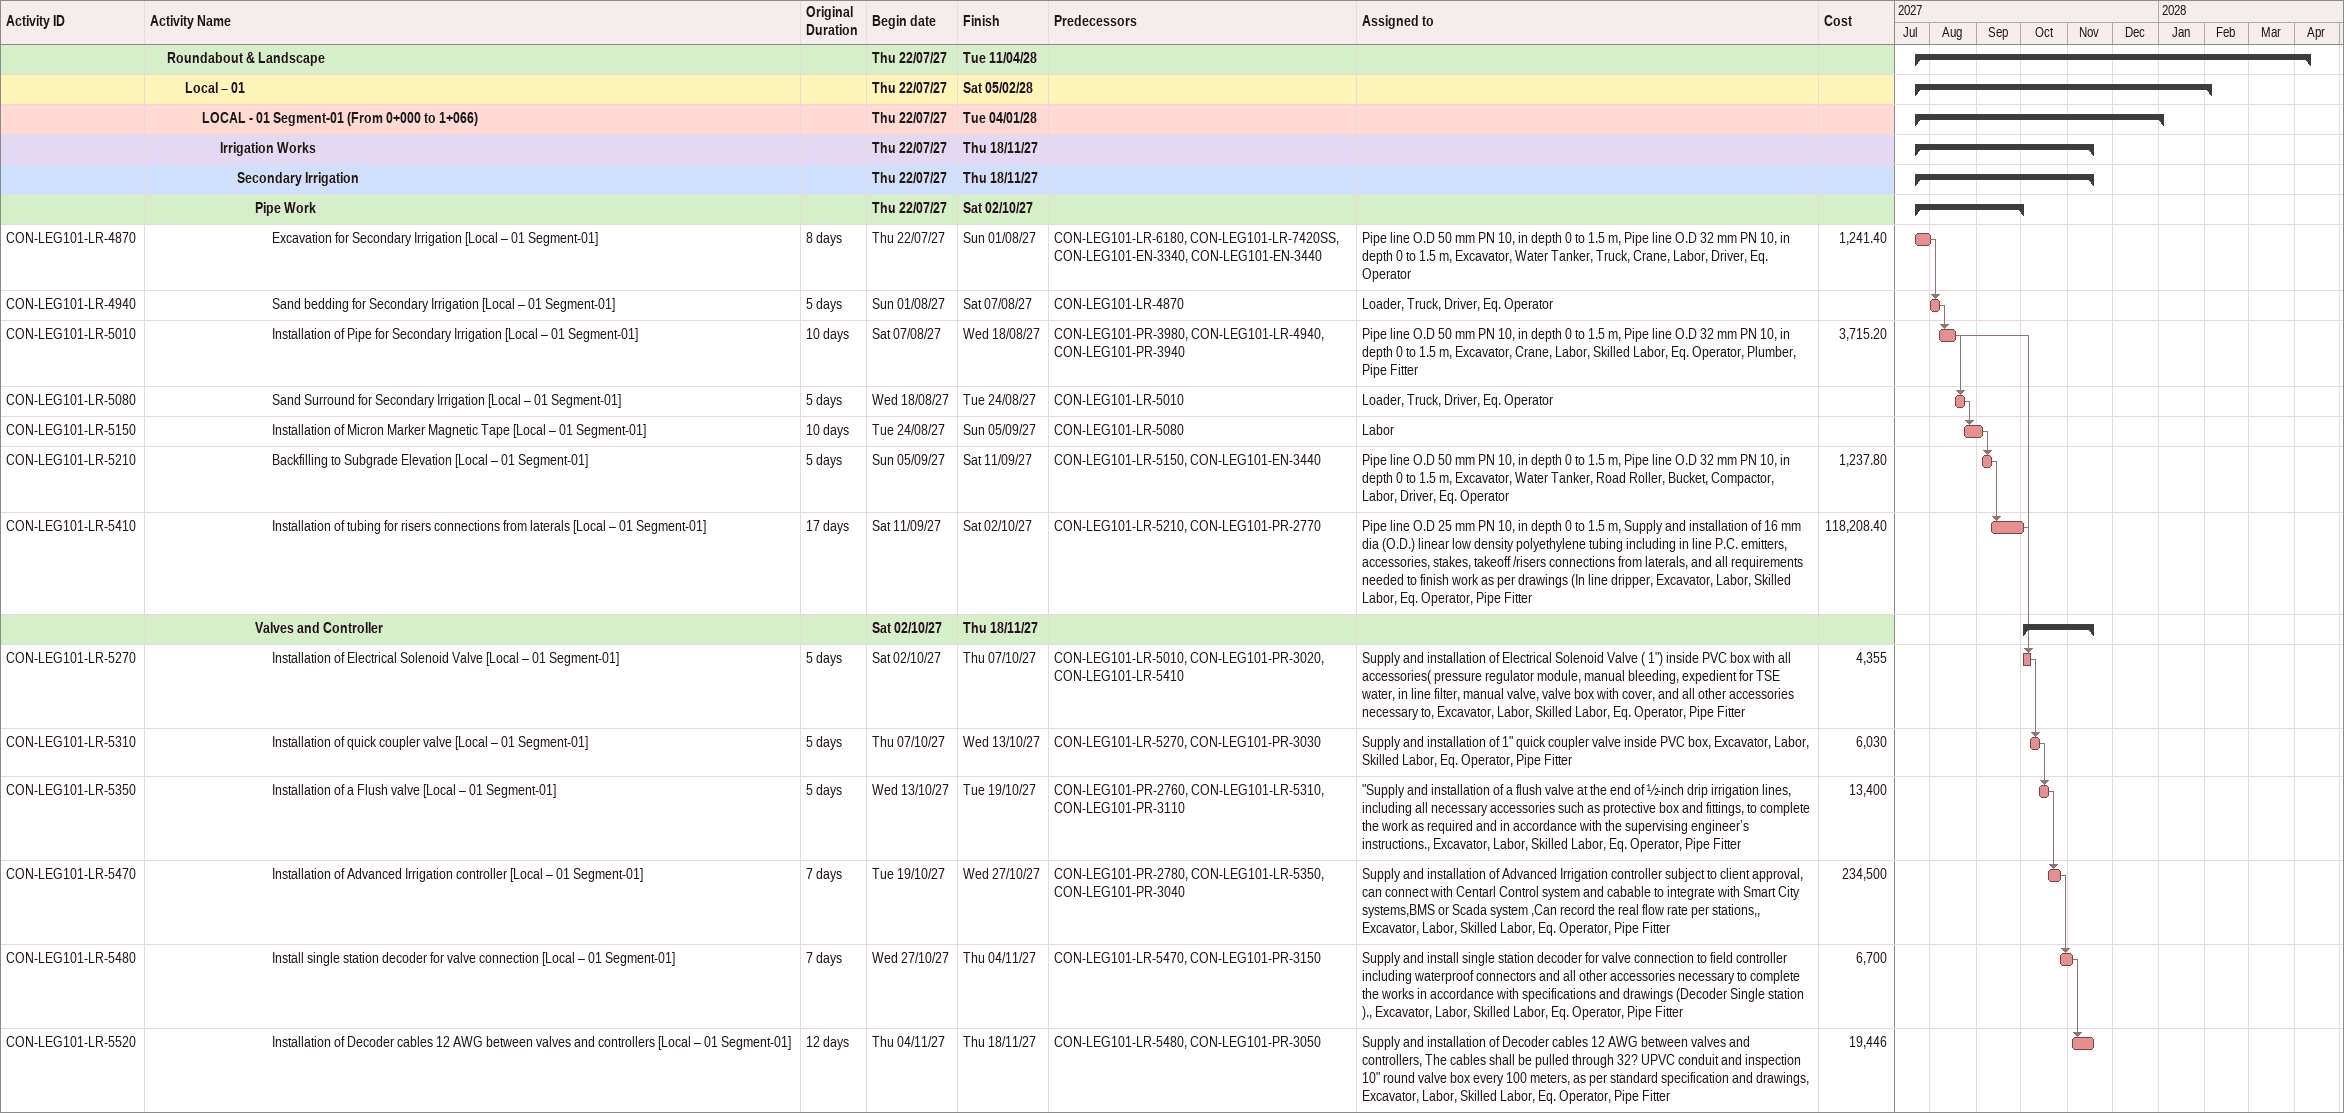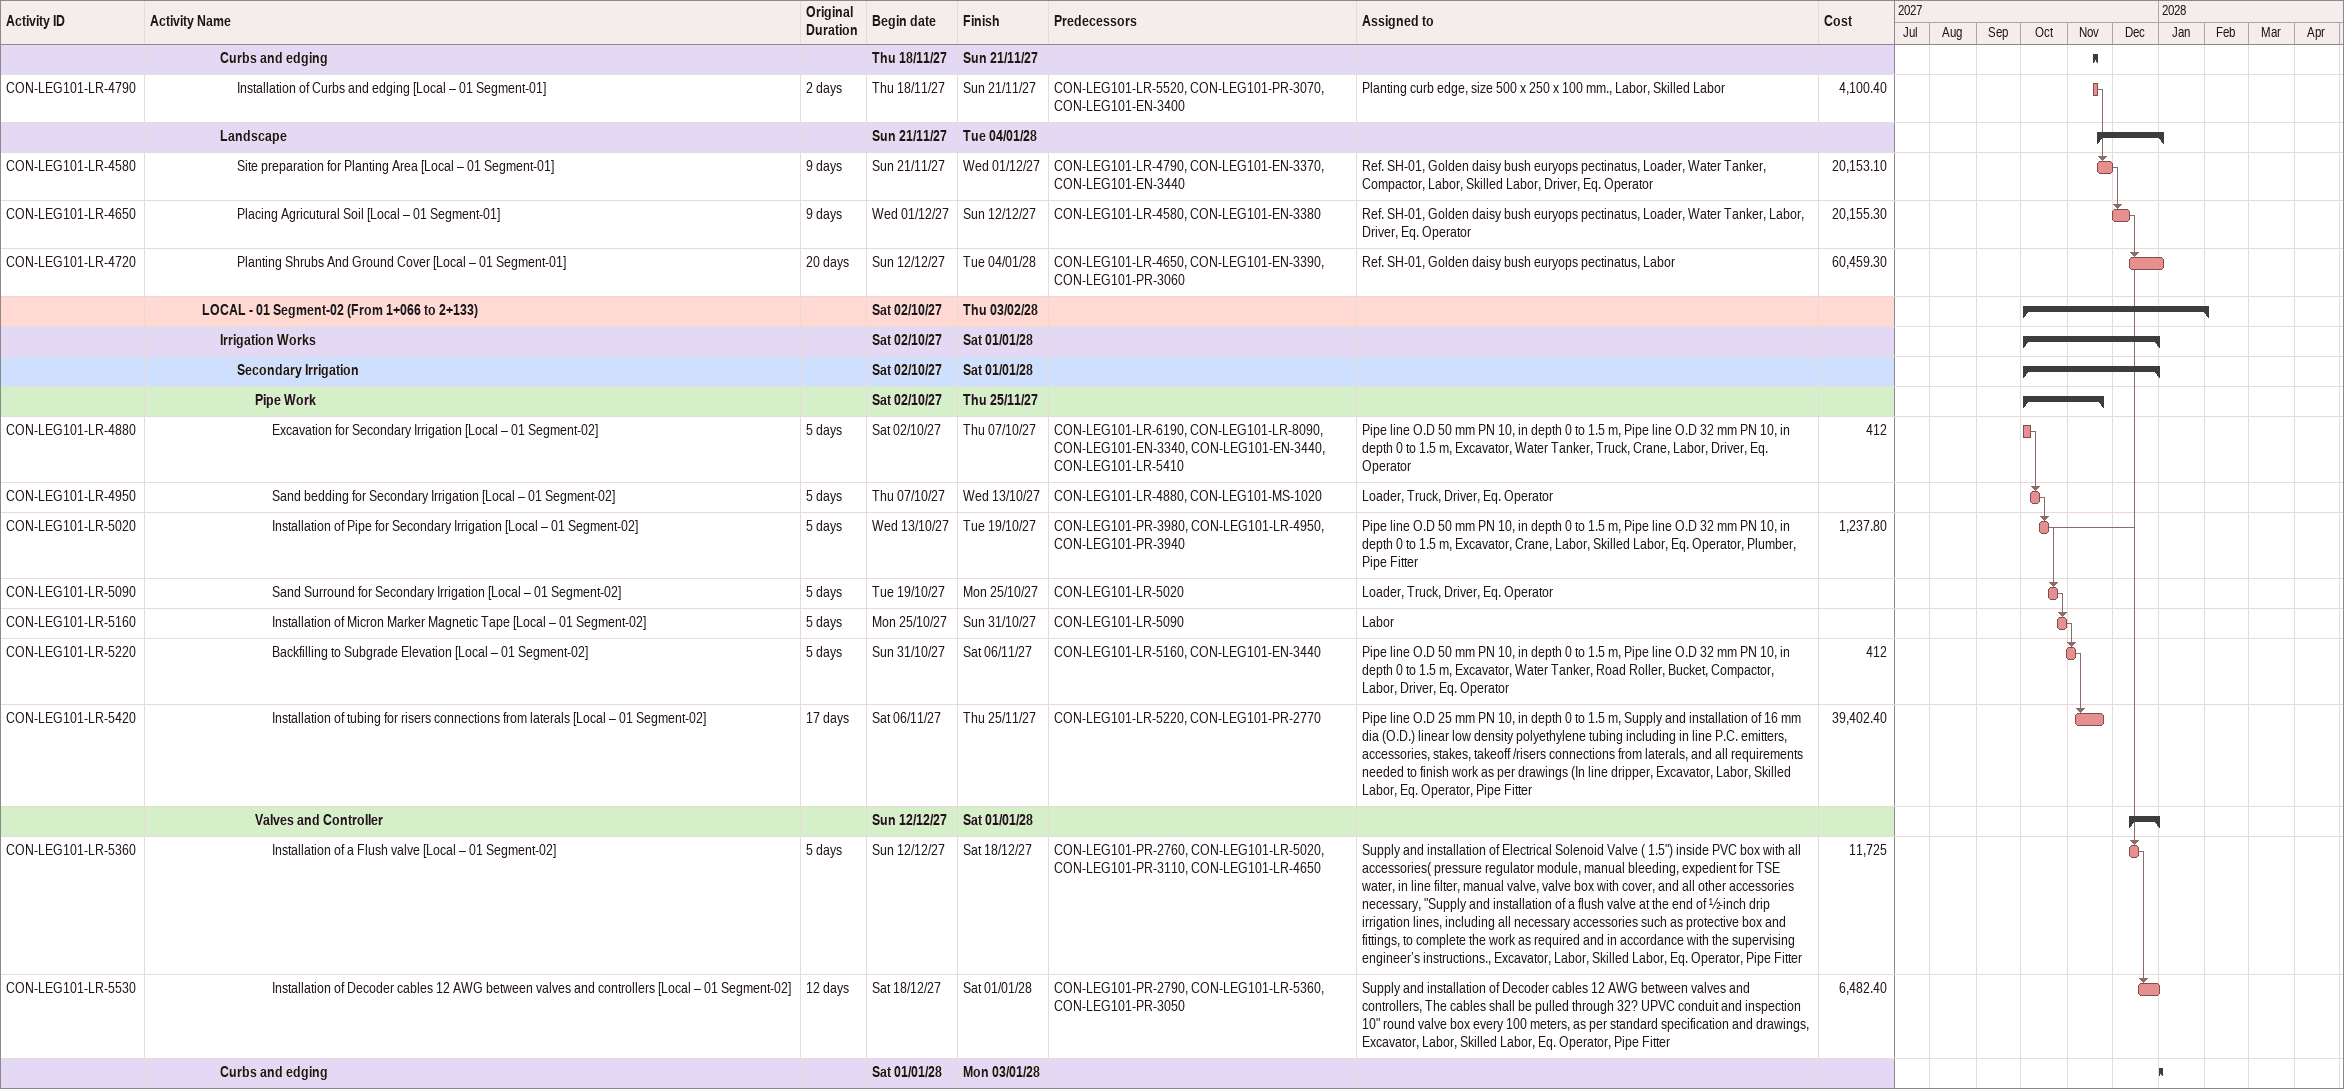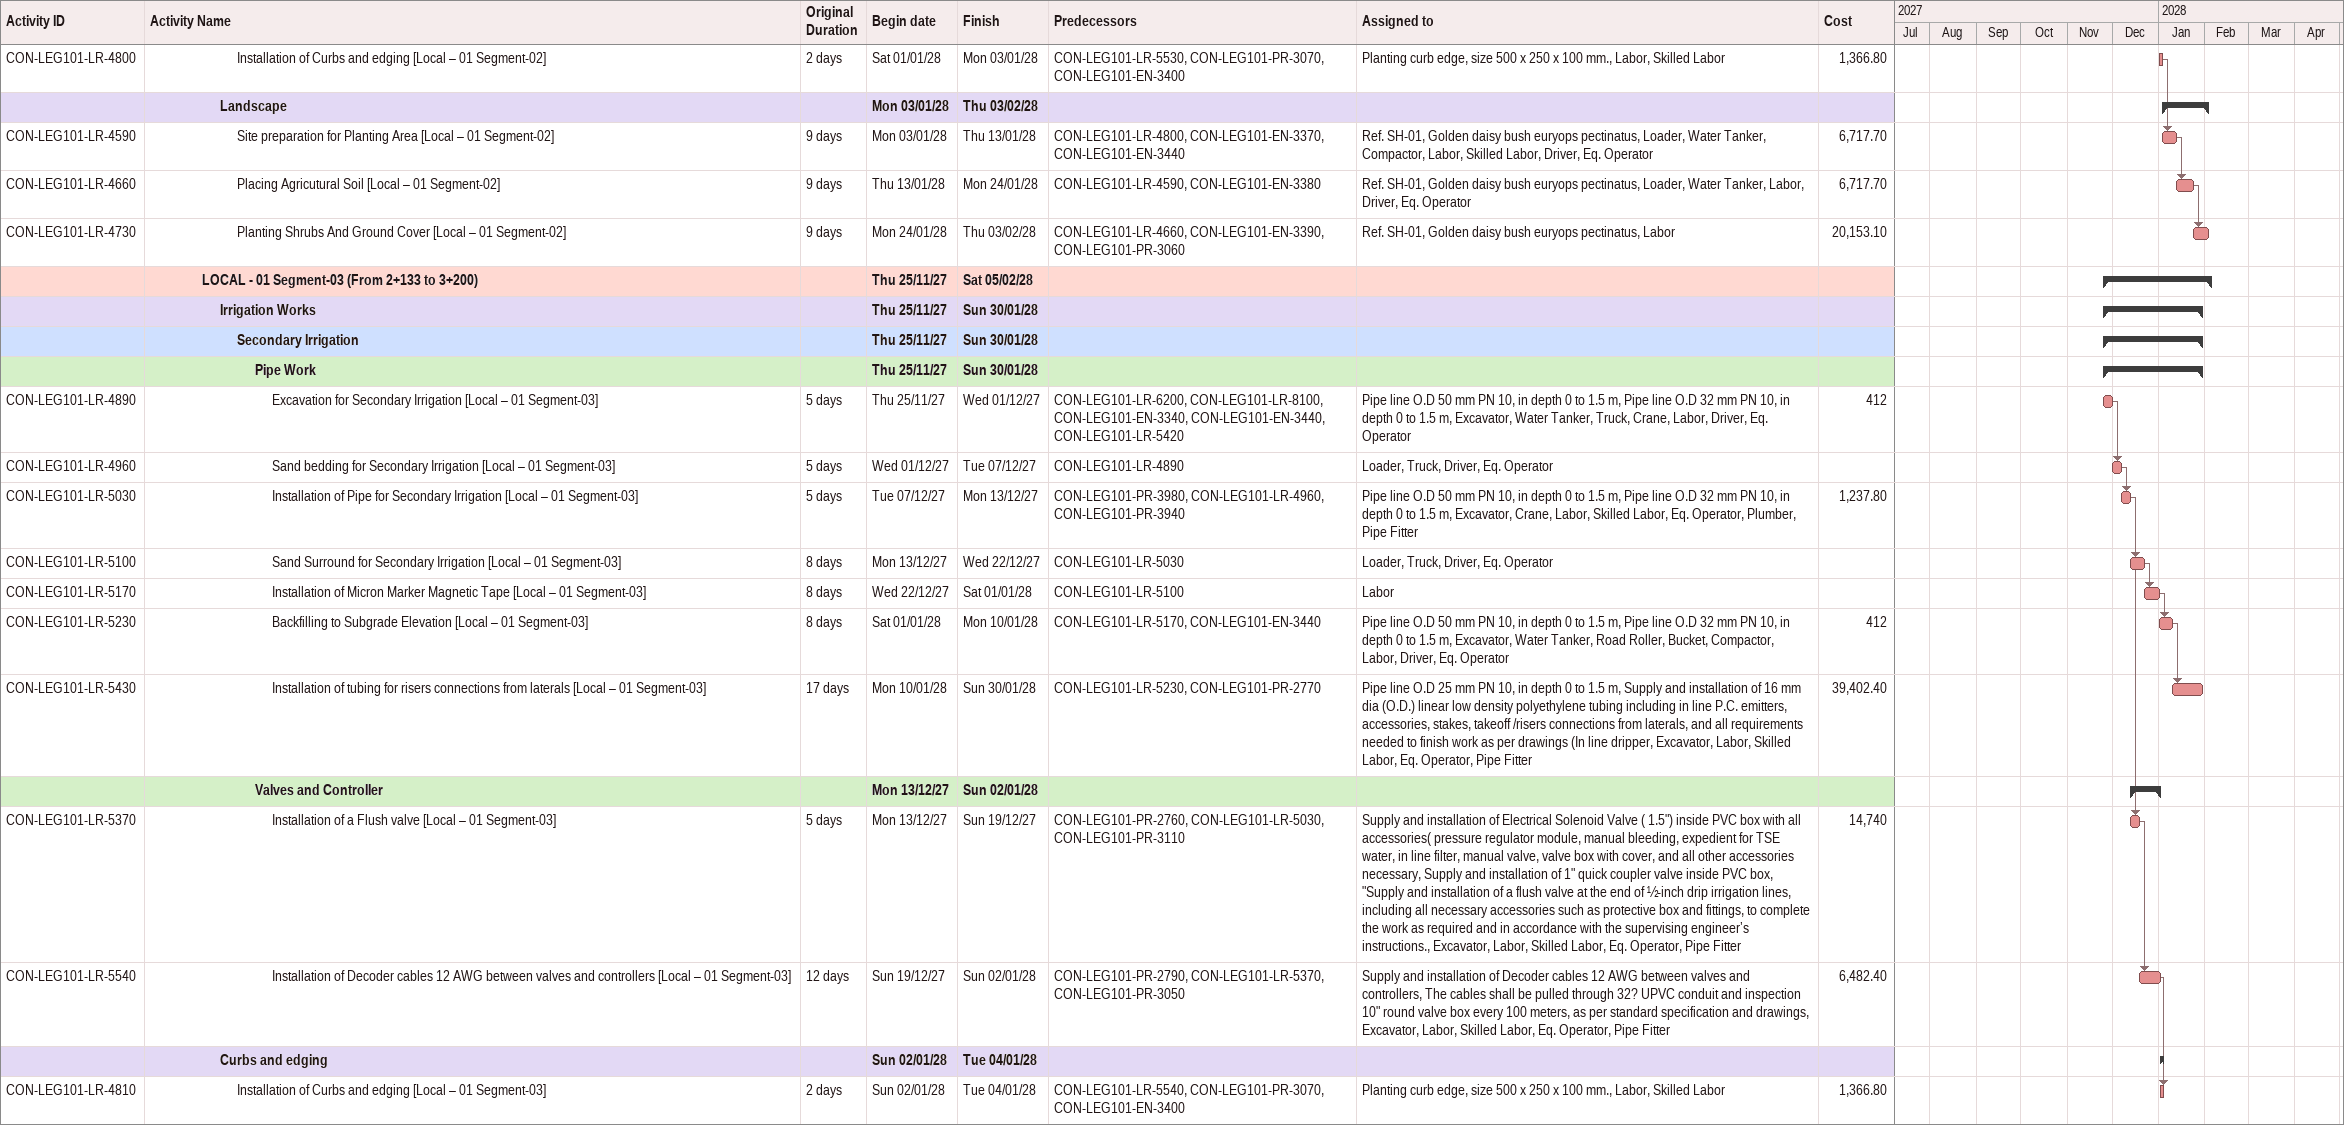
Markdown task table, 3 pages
| ID | Level | Task | Original duration | Start | Finish | Predecessors | Resources | Cost |
|---|---|---|---|---|---|---|---|---|
|  | 2 | **Roundabout & Landscape** |  | 2027-07-22 | 2028-04-11 |  |  |  |
|  | 3 | **Local – 01** |  | 2027-07-22 | 2028-02-05 |  |  |  |
|  | 4 | **LOCAL - 01 Segment-01 (From 0+000 to 1+066)** |  | 2027-07-22 | 2028-01-04 |  |  |  |
|  | 5 | **Irrigation Works** |  | 2027-07-22 | 2027-11-18 |  |  |  |
|  | 6 | **Secondary Irrigation** |  | 2027-07-22 | 2027-11-18 |  |  |  |
|  | 7 | **Pipe Work** |  | 2027-07-22 | 2027-10-02 |  |  |  |
| CON-LEG101-LR-4870 | 8 | Excavation for Secondary Irrigation [Local – 01 Segment-01] | 8d | 2027-07-22 | 2027-08-01 | CON-LEG101-LR-6180, CON-LEG101-LR-7420SS, CON-LEG101-EN-3340, CON-LEG101-EN-3440 | Pipe line O.D 50 mm PN 10, in depth 0 to 1.5 m, Pipe line O.D 32 mm PN 10, in depth 0 to 1.5 m, Excavator, Water Tanker, Truck, Crane, Labor, Driver, Eq. Operator | 1241.40 |
| CON-LEG101-LR-4940 | 8 | Sand bedding for Secondary Irrigation [Local – 01 Segment-01] | 5d | 2027-08-01 | 2027-08-07 | CON-LEG101-LR-4870 | Loader, Truck, Driver, Eq. Operator |  |
| CON-LEG101-LR-5010 | 8 | Installation of Pipe for Secondary Irrigation [Local – 01 Segment-01] | 10d | 2027-08-07 | 2027-08-18 | CON-LEG101-PR-3980, CON-LEG101-LR-4940, CON-LEG101-PR-3940 | Pipe line O.D 50 mm PN 10, in depth 0 to 1.5 m, Pipe line O.D 32 mm PN 10, in depth 0 to 1.5 m, Excavator, Crane, Labor, Skilled Labor, Eq. Operator, Plumber, Pipe Fitter | 3715.20 |
| CON-LEG101-LR-5080 | 8 | Sand Surround for Secondary Irrigation [Local – 01 Segment-01] | 5d | 2027-08-18 | 2027-08-24 | CON-LEG101-LR-5010 | Loader, Truck, Driver, Eq. Operator |  |
| CON-LEG101-LR-5150 | 8 | Installation of Micron Marker Magnetic Tape [Local – 01 Segment-01] | 10d | 2027-08-24 | 2027-09-05 | CON-LEG101-LR-5080 | Labor |  |
| CON-LEG101-LR-5210 | 8 | Backfilling to Subgrade Elevation [Local – 01 Segment-01] | 5d | 2027-09-05 | 2027-09-11 | CON-LEG101-LR-5150, CON-LEG101-EN-3440 | Pipe line O.D 50 mm PN 10, in depth 0 to 1.5 m, Pipe line O.D 32 mm PN 10, in depth 0 to 1.5 m, Excavator, Water Tanker, Road Roller, Bucket, Compactor, Labor, Driver, Eq. Operator | 1237.80 |
| CON-LEG101-LR-5410 | 8 | Installation of tubing for risers connections from laterals [Local – 01 Segment-01] | 17d | 2027-09-11 | 2027-10-02 | CON-LEG101-LR-5210, CON-LEG101-PR-2770 | Pipe line O.D 25 mm PN 10, in depth 0 to 1.5 m, Supply and installation of 16 mm dia (O.D.) linear low density polyethylene tubing including in line P.C. emitters, accessories, stakes, takeoff /risers connections from laterals, and all requirements needed to finish work as per drawings (In line dripper, Excavator, Labor, Skilled Labor, Eq. Operator, Pipe Fitter | 118208.40 |
|  | 7 | **Valves and Controller** |  | 2027-10-02 | 2027-11-18 |  |  |  |
| CON-LEG101-LR-5270 | 8 | Installation of Electrical Solenoid Valve [Local – 01 Segment-01] | 5d | 2027-10-02 | 2027-10-07 | CON-LEG101-LR-5010, CON-LEG101-PR-3020, CON-LEG101-LR-5410 | Supply and installation of Electrical Solenoid Valve ( 1") inside PVC box with all accessories( pressure regulator module, manual bleeding, expedient for TSE water, in line filter, manual valve, valve box with cover, and all other accessories necessary to, Excavator, Labor, Skilled Labor, Eq. Operator, Pipe Fitter | 4355 |
| CON-LEG101-LR-5310 | 8 | Installation of quick coupler valve [Local – 01 Segment-01] | 5d | 2027-10-07 | 2027-10-13 | CON-LEG101-LR-5270, CON-LEG101-PR-3030 | Supply and installation of 1" quick coupler valve inside PVC box, Excavator, Labor, Skilled Labor, Eq. Operator, Pipe Fitter | 6030 |
| CON-LEG101-LR-5350 | 8 | Installation of a Flush valve [Local – 01 Segment-01] | 5d | 2027-10-13 | 2027-10-19 | CON-LEG101-PR-2760, CON-LEG101-LR-5310, CON-LEG101-PR-3110 | "Supply and installation of a flush valve at the end of ½-inch drip irrigation lines, including all necessary accessories such as protective box and fittings, to complete the work as required and in accordance with the supervising engineer’s instructions., Excavator, Labor, Skilled Labor, Eq. Operator, Pipe Fitter | 13400 |
| CON-LEG101-LR-5470 | 8 | Installation of Advanced Irrigation controller [Local – 01 Segment-01] | 7d | 2027-10-19 | 2027-10-27 | CON-LEG101-PR-2780, CON-LEG101-LR-5350, CON-LEG101-PR-3040 | Supply and installation of Advanced Irrigation controller subject to client approval, can connect with Centarl Control system and cabable to integrate with Smart City systems,BMS or Scada system ,Can record the real flow rate per stations,, Excavator, Labor, Skilled Labor, Eq. Operator, Pipe Fitter | 234500 |
| CON-LEG101-LR-5480 | 8 | Install single station decoder for valve connection [Local – 01 Segment-01] | 7d | 2027-10-27 | 2027-11-04 | CON-LEG101-LR-5470, CON-LEG101-PR-3150 | Supply and install single station decoder for valve connection to field controller including waterproof connectors and all other accessories necessary to complete the works in accordance with specifications and drawings (Decoder Single station )., Excavator, Labor, Skilled Labor, Eq. Operator, Pipe Fitter | 6700 |
| CON-LEG101-LR-5520 | 8 | Installation of Decoder cables 12 AWG between valves and controllers [Local – 01 Segment-01] | 12d | 2027-11-04 | 2027-11-18 | CON-LEG101-LR-5480, CON-LEG101-PR-3050 | Supply and installation of Decoder cables 12 AWG between valves and controllers, The cables shall be pulled through 32? UPVC conduit and inspection 10" round valve box every 100 meters, as per standard specification and drawings, Excavator, Labor, Skilled Labor, Eq. Operator, Pipe Fitter | 19446 |
|  | 5 | **Curbs and edging** |  | 2027-11-18 | 2027-11-21 |  |  |  |
| CON-LEG101-LR-4790 | 6 | Installation of Curbs and edging [Local – 01 Segment-01] | 2d | 2027-11-18 | 2027-11-21 | CON-LEG101-LR-5520, CON-LEG101-PR-3070, CON-LEG101-EN-3400 | Planting curb edge, size 500 x 250 x 100 mm., Labor, Skilled Labor | 4100.40 |
|  | 5 | **Landscape** |  | 2027-11-21 | 2028-01-04 |  |  |  |
| CON-LEG101-LR-4580 | 6 | Site preparation for Planting Area [Local – 01 Segment-01] | 9d | 2027-11-21 | 2027-12-01 | CON-LEG101-LR-4790, CON-LEG101-EN-3370, CON-LEG101-EN-3440 | Ref. SH-01, Golden daisy bush euryops pectinatus, Loader, Water Tanker, Compactor, Labor, Skilled Labor, Driver, Eq. Operator | 20153.10 |
| CON-LEG101-LR-4650 | 6 | Placing Agricutural Soil [Local – 01 Segment-01] | 9d | 2027-12-01 | 2027-12-12 | CON-LEG101-LR-4580, CON-LEG101-EN-3380 | Ref. SH-01, Golden daisy bush euryops pectinatus, Loader, Water Tanker, Labor, Driver, Eq. Operator | 20155.30 |
| CON-LEG101-LR-4720 | 6 | Planting Shrubs And Ground Cover [Local – 01 Segment-01] | 20d | 2027-12-12 | 2028-01-04 | CON-LEG101-LR-4650, CON-LEG101-EN-3390, CON-LEG101-PR-3060 | Ref. SH-01, Golden daisy bush euryops pectinatus, Labor | 60459.30 |
|  | 4 | **LOCAL - 01 Segment-02 (From 1+066 to 2+133)** |  | 2027-10-02 | 2028-02-03 |  |  |  |
|  | 5 | **Irrigation Works** |  | 2027-10-02 | 2028-01-01 |  |  |  |
|  | 6 | **Secondary Irrigation** |  | 2027-10-02 | 2028-01-01 |  |  |  |
|  | 7 | **Pipe Work** |  | 2027-10-02 | 2027-11-25 |  |  |  |
| CON-LEG101-LR-4880 | 8 | Excavation for Secondary Irrigation [Local – 01 Segment-02] | 5d | 2027-10-02 | 2027-10-07 | CON-LEG101-LR-6190, CON-LEG101-LR-8090, CON-LEG101-EN-3340, CON-LEG101-EN-3440, CON-LEG101-LR-5410 | Pipe line O.D 50 mm PN 10, in depth 0 to 1.5 m, Pipe line O.D 32 mm PN 10, in depth 0 to 1.5 m, Excavator, Water Tanker, Truck, Crane, Labor, Driver, Eq. Operator | 412 |
| CON-LEG101-LR-4950 | 8 | Sand bedding for Secondary Irrigation [Local – 01 Segment-02] | 5d | 2027-10-07 | 2027-10-13 | CON-LEG101-LR-4880, CON-LEG101-MS-1020 | Loader, Truck, Driver, Eq. Operator |  |
| CON-LEG101-LR-5020 | 8 | Installation of Pipe for Secondary Irrigation [Local – 01 Segment-02] | 5d | 2027-10-13 | 2027-10-19 | CON-LEG101-PR-3980, CON-LEG101-LR-4950, CON-LEG101-PR-3940 | Pipe line O.D 50 mm PN 10, in depth 0 to 1.5 m, Pipe line O.D 32 mm PN 10, in depth 0 to 1.5 m, Excavator, Crane, Labor, Skilled Labor, Eq. Operator, Plumber, Pipe Fitter | 1237.80 |
| CON-LEG101-LR-5090 | 8 | Sand Surround for Secondary Irrigation [Local – 01 Segment-02] | 5d | 2027-10-19 | 2027-10-25 | CON-LEG101-LR-5020 | Loader, Truck, Driver, Eq. Operator |  |
| CON-LEG101-LR-5160 | 8 | Installation of Micron Marker Magnetic Tape [Local – 01 Segment-02] | 5d | 2027-10-25 | 2027-10-31 | CON-LEG101-LR-5090 | Labor |  |
| CON-LEG101-LR-5220 | 8 | Backfilling to Subgrade Elevation [Local – 01 Segment-02] | 5d | 2027-10-31 | 2027-11-06 | CON-LEG101-LR-5160, CON-LEG101-EN-3440 | Pipe line O.D 50 mm PN 10, in depth 0 to 1.5 m, Pipe line O.D 32 mm PN 10, in depth 0 to 1.5 m, Excavator, Water Tanker, Road Roller, Bucket, Compactor, Labor, Driver, Eq. Operator | 412 |
| CON-LEG101-LR-5420 | 8 | Installation of tubing for risers connections from laterals [Local – 01 Segment-02] | 17d | 2027-11-06 | 2027-11-25 | CON-LEG101-LR-5220, CON-LEG101-PR-2770 | Pipe line O.D 25 mm PN 10, in depth 0 to 1.5 m, Supply and installation of 16 mm dia (O.D.) linear low density polyethylene tubing including in line P.C. emitters, accessories, stakes, takeoff /risers connections from laterals, and all requirements needed to finish work as per drawings (In line dripper, Excavator, Labor, Skilled Labor, Eq. Operator, Pipe Fitter | 39402.40 |
|  | 7 | **Valves and Controller** |  | 2027-12-12 | 2028-01-01 |  |  |  |
| CON-LEG101-LR-5360 | 8 | Installation of a Flush valve [Local – 01 Segment-02] | 5d | 2027-12-12 | 2027-12-18 | CON-LEG101-PR-2760, CON-LEG101-LR-5020, CON-LEG101-PR-3110, CON-LEG101-LR-4650 | Supply and installation of Electrical Solenoid Valve ( 1.5") inside PVC box with all accessories( pressure regulator module, manual bleeding, expedient for TSE water, in line filter, manual valve, valve box with cover, and all other accessories necessary, "Supply and installation of a flush valve at the end of ½-inch drip irrigation lines, including all necessary accessories such as protective box and fittings, to complete the work as required and in accordance with the supervising engineer’s instructions., Excavator, Labor, Skilled Labor, Eq. Operator, Pipe Fitter | 11725 |
| CON-LEG101-LR-5530 | 8 | Installation of Decoder cables 12 AWG between valves and controllers [Local – 01 Segment-02] | 12d | 2027-12-18 | 2028-01-01 | CON-LEG101-PR-2790, CON-LEG101-LR-5360, CON-LEG101-PR-3050 | Supply and installation of Decoder cables 12 AWG between valves and controllers, The cables shall be pulled through 32? UPVC conduit and inspection 10" round valve box every 100 meters, as per standard specification and drawings, Excavator, Labor, Skilled Labor, Eq. Operator, Pipe Fitter | 6482.40 |
|  | 5 | **Curbs and edging** |  | 2028-01-01 | 2028-01-03 |  |  |  |
| CON-LEG101-LR-4800 | 6 | Installation of Curbs and edging [Local – 01 Segment-02] | 2d | 2028-01-01 | 2028-01-03 | CON-LEG101-LR-5530, CON-LEG101-PR-3070, CON-LEG101-EN-3400 | Planting curb edge, size 500 x 250 x 100 mm., Labor, Skilled Labor | 1366.80 |
|  | 5 | **Landscape** |  | 2028-01-03 | 2028-02-03 |  |  |  |
| CON-LEG101-LR-4590 | 6 | Site preparation for Planting Area [Local – 01 Segment-02] | 9d | 2028-01-03 | 2028-01-13 | CON-LEG101-LR-4800, CON-LEG101-EN-3370, CON-LEG101-EN-3440 | Ref. SH-01, Golden daisy bush euryops pectinatus, Loader, Water Tanker, Compactor, Labor, Skilled Labor, Driver, Eq. Operator | 6717.70 |
| CON-LEG101-LR-4660 | 6 | Placing Agricutural Soil [Local – 01 Segment-02] | 9d | 2028-01-13 | 2028-01-24 | CON-LEG101-LR-4590, CON-LEG101-EN-3380 | Ref. SH-01, Golden daisy bush euryops pectinatus, Loader, Water Tanker, Labor, Driver, Eq. Operator | 6717.70 |
| CON-LEG101-LR-4730 | 6 | Planting Shrubs And Ground Cover [Local – 01 Segment-02] | 9d | 2028-01-24 | 2028-02-03 | CON-LEG101-LR-4660, CON-LEG101-EN-3390, CON-LEG101-PR-3060 | Ref. SH-01, Golden daisy bush euryops pectinatus, Labor | 20153.10 |
|  | 4 | **LOCAL - 01 Segment-03 (From 2+133 to 3+200)** |  | 2027-11-25 | 2028-02-05 |  |  |  |
|  | 5 | **Irrigation Works** |  | 2027-11-25 | 2028-01-30 |  |  |  |
|  | 6 | **Secondary Irrigation** |  | 2027-11-25 | 2028-01-30 |  |  |  |
|  | 7 | **Pipe Work** |  | 2027-11-25 | 2028-01-30 |  |  |  |
| CON-LEG101-LR-4890 | 8 | Excavation for Secondary Irrigation [Local – 01 Segment-03] | 5d | 2027-11-25 | 2027-12-01 | CON-LEG101-LR-6200, CON-LEG101-LR-8100, CON-LEG101-EN-3340, CON-LEG101-EN-3440, CON-LEG101-LR-5420 | Pipe line O.D 50 mm PN 10, in depth 0 to 1.5 m, Pipe line O.D 32 mm PN 10, in depth 0 to 1.5 m, Excavator, Water Tanker, Truck, Crane, Labor, Driver, Eq. Operator | 412 |
| CON-LEG101-LR-4960 | 8 | Sand bedding for Secondary Irrigation [Local – 01 Segment-03] | 5d | 2027-12-01 | 2027-12-07 | CON-LEG101-LR-4890 | Loader, Truck, Driver, Eq. Operator |  |
| CON-LEG101-LR-5030 | 8 | Installation of Pipe for Secondary Irrigation [Local – 01 Segment-03] | 5d | 2027-12-07 | 2027-12-13 | CON-LEG101-PR-3980, CON-LEG101-LR-4960, CON-LEG101-PR-3940 | Pipe line O.D 50 mm PN 10, in depth 0 to 1.5 m, Pipe line O.D 32 mm PN 10, in depth 0 to 1.5 m, Excavator, Crane, Labor, Skilled Labor, Eq. Operator, Plumber, Pipe Fitter | 1237.80 |
| CON-LEG101-LR-5100 | 8 | Sand Surround for Secondary Irrigation [Local – 01 Segment-03] | 8d | 2027-12-13 | 2027-12-22 | CON-LEG101-LR-5030 | Loader, Truck, Driver, Eq. Operator |  |
| CON-LEG101-LR-5170 | 8 | Installation of Micron Marker Magnetic Tape [Local – 01 Segment-03] | 8d | 2027-12-22 | 2028-01-01 | CON-LEG101-LR-5100 | Labor |  |
| CON-LEG101-LR-5230 | 8 | Backfilling to Subgrade Elevation [Local – 01 Segment-03] | 8d | 2028-01-01 | 2028-01-10 | CON-LEG101-LR-5170, CON-LEG101-EN-3440 | Pipe line O.D 50 mm PN 10, in depth 0 to 1.5 m, Pipe line O.D 32 mm PN 10, in depth 0 to 1.5 m, Excavator, Water Tanker, Road Roller, Bucket, Compactor, Labor, Driver, Eq. Operator | 412 |
| CON-LEG101-LR-5430 | 8 | Installation of tubing for risers connections from laterals [Local – 01 Segment-03] | 17d | 2028-01-10 | 2028-01-30 | CON-LEG101-LR-5230, CON-LEG101-PR-2770 | Pipe line O.D 25 mm PN 10, in depth 0 to 1.5 m, Supply and installation of 16 mm dia (O.D.) linear low density polyethylene tubing including in line P.C. emitters, accessories, stakes, takeoff /risers connections from laterals, and all requirements needed to finish work as per drawings (In line dripper, Excavator, Labor, Skilled Labor, Eq. Operator, Pipe Fitter | 39402.40 |
|  | 7 | **Valves and Controller** |  | 2027-12-13 | 2028-01-02 |  |  |  |
| CON-LEG101-LR-5370 | 8 | Installation of a Flush valve [Local – 01 Segment-03] | 5d | 2027-12-13 | 2027-12-19 | CON-LEG101-PR-2760, CON-LEG101-LR-5030, CON-LEG101-PR-3110 | Supply and installation of Electrical Solenoid Valve ( 1.5") inside PVC box with all accessories( pressure regulator module, manual bleeding, expedient for TSE water, in line filter, manual valve, valve box with cover, and all other accessories necessary, Supply and installation of 1" quick coupler valve inside PVC box, "Supply and installation of a flush valve at the end of ½-inch drip irrigation lines, including all necessary accessories such as protective box and fittings, to complete the work as required and in accordance with the supervising engineer’s instructions., Excavator, Labor, Skilled Labor, Eq. Operator, Pipe Fitter | 14740 |
| CON-LEG101-LR-5540 | 8 | Installation of Decoder cables 12 AWG between valves and controllers [Local – 01 Segment-03] | 12d | 2027-12-19 | 2028-01-02 | CON-LEG101-PR-2790, CON-LEG101-LR-5370, CON-LEG101-PR-3050 | Supply and installation of Decoder cables 12 AWG between valves and controllers, The cables shall be pulled through 32? UPVC conduit and inspection 10" round valve box every 100 meters, as per standard specification and drawings, Excavator, Labor, Skilled Labor, Eq. Operator, Pipe Fitter | 6482.40 |
|  | 5 | **Curbs and edging** |  | 2028-01-02 | 2028-01-04 |  |  |  |
| CON-LEG101-LR-4810 | 6 | Installation of Curbs and edging [Local – 01 Segment-03] | 2d | 2028-01-02 | 2028-01-04 | CON-LEG101-LR-5540, CON-LEG101-PR-3070, CON-LEG101-EN-3400 | Planting curb edge, size 500 x 250 x 100 mm., Labor, Skilled Labor | 1366.80 |
